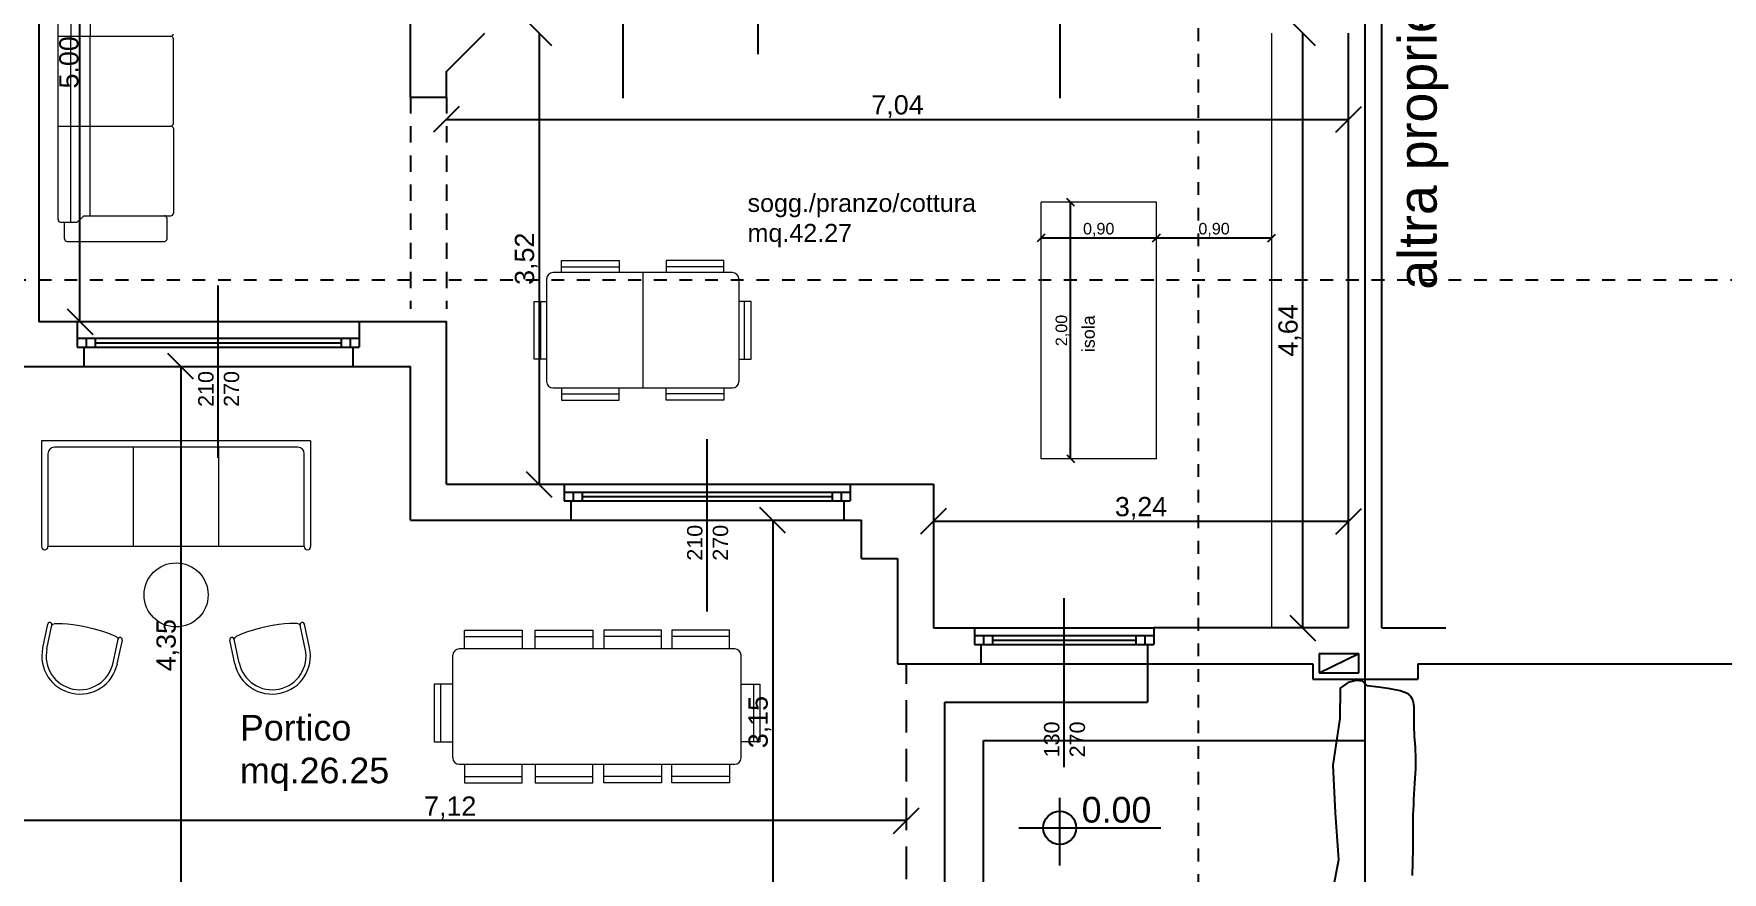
# Model space of a CAD drawing. Header units: millimetres. Extents: x 2002 to 2114, y 811 to 859.
# Drawn here: x 2012.73 to 2025.91, y 839.53 to 846.07 of the extents above; entities that cross this region are included whole.
import ezdxf

# ---------------------------------------------------------------- set-up
doc = ezdxf.new("R2010")
doc.units = ezdxf.units.MM
doc.header["$LTSCALE"] = 0.04
for name, pattern in [('DASHED2', [9.525, 6.35, -3.175]), ('JIS_02_1.2', [2.5, 1.25, -1.25]), ('NASCOSTA2', [4.7625, 3.175, -1.5875])]:
    doc.linetypes.add(name, pattern=pattern)
for name, color, linetype in [('0-2', 1, 'Continuous'), ('0.1', 4, 'Continuous'), ('02', 1, 'Continuous'), ('ASSI-PIL', 6, 'Continuous')]:
    doc.layers.add(name, color=color, linetype=linetype)
doc.layers.add('0_Num_Penna__10', color=1, linetype='Continuous', lineweight=13)
doc.layers.add('palma', color=94, linetype='Continuous', lineweight=5)
doc.styles.get("Standard").update_dxf_attribs({"font": 'arial.ttf'})
doc.dimstyles.new('pie', dxfattribs={"dimtxt": 0.15, "dimasz": 0.2, "dimexe": 1.25, "dimexo": 0.625, "dimgap": 0.01, "dimtad": 1, "dimzin": 0, "dimtxsty": 'Standard', "dimblk1": 'OBLIQUE', "dimblk2": 'OBLIQUE', "dimsah": 1, "dimcen": 2.5, "dimse1": 1, "dimse2": 1, "dimadec": 0, "dimazin": 0, "dimtfac": 1, "dimtmove": 0, "dimatfit": 3, "dimfxl": 1, "dimarcsym": 0})
doc.dimstyles.new('piee', dxfattribs={"dimtxt": 0.18, "dimasz": 0.15, "dimexe": 1.25, "dimexo": 0.625, "dimgap": 0.01, "dimtad": 1, "dimzin": 1, "dimtxsty": 'Standard', "dimblk": 'OBLIQUE', "dimcen": 2.5, "dimse1": 1, "dimse2": 1, "dimadec": 0, "dimazin": 0, "dimtfac": 1, "dimtmove": 0, "dimatfit": 3, "dimldrblk": 'OBLIQUE', "dimfxl": 1, "dimarcsym": 0})

# ---------------------------------------------------------------- blocks, each defined once
blk = doc.blocks.new('_Oblique')
at = {"color": 0, "linetype": 'ByBlock', "lineweight": -2}
blk.add_line((-0.5, -0.5), (0.5, 0.5), dxfattribs=at)
blk = doc.blocks.new('*D2176')
at = {"layer": 'ASSI-PIL', "color": 0, "lineweight": -2}
blk.add_line((2007.732, 842.273), (2007.732, 841.153), dxfattribs=at)
at = {"layer": 'Defpoints', "color": 0}
for p in [(2014.672, 842.273), (2007.732, 841.153), (2014.672, 841.153)]:
    blk.add_point(p, dxfattribs=at)
at = {"layer": 'ASSI-PIL', "color": 0, "lineweight": -2, "xscale": 0.15, "yscale": 0.15, "zscale": 0.15}
for p, rotation in [((2007.732, 842.273), 90), ((2007.732, 841.153), 270)]:
    blk.add_blockref('_Oblique', p, dxfattribs=dict(at, rotation=rotation))
at = {"layer": 'ASSI-PIL', "color": 0, "insert": (2007.614, 841.713), "char_height": 0.18, "attachment_point": 5, "rotation": 90}
blk.add_mtext('1,10', dxfattribs=at)
blk = doc.blocks.new('*D2177')
at = {"layer": 'ASSI-PIL', "color": 0, "lineweight": -2}
blk.add_line((2019.47, 832.821), (2015.67, 832.821), dxfattribs=at)
at = {"layer": 'Defpoints', "color": 0}
for p in [(2015.67, 842.273), (2019.47, 837.07), (2015.67, 832.821)]:
    blk.add_point(p, dxfattribs=at)
at = {"layer": 'ASSI-PIL', "color": 0, "lineweight": -2, "xscale": 0.15, "yscale": 0.15, "zscale": 0.15, "rotation": 180}
blk.add_blockref('_Oblique', (2015.67, 832.821), dxfattribs=at)
at = {"layer": 'ASSI-PIL', "color": 0, "lineweight": -2, "xscale": 0.15, "yscale": 0.15, "zscale": 0.15}
blk.add_blockref('_Oblique', (2019.47, 832.821), dxfattribs=at)
at = {"layer": 'ASSI-PIL', "color": 0, "insert": (2017.57, 832.939), "char_height": 0.18, "attachment_point": 5}
blk.add_mtext('3,80', dxfattribs=at)
blk = doc.blocks.new('*D2178')
at = {"layer": 'ASSI-PIL', "color": 0, "lineweight": -2}
blk.add_line((2019.47, 832.821), (2023.12, 832.821), dxfattribs=at)
at = {"layer": 'Defpoints', "color": 0}
for p in [(2019.47, 841.153), (2023.12, 835.81), (2023.12, 832.821)]:
    blk.add_point(p, dxfattribs=at)
at = {"layer": 'ASSI-PIL', "color": 0, "lineweight": -2, "xscale": 0.15, "yscale": 0.15, "zscale": 0.15, "rotation": 180}
blk.add_blockref('_Oblique', (2019.47, 832.821), dxfattribs=at)
at = {"layer": 'ASSI-PIL', "color": 0, "lineweight": -2, "xscale": 0.15, "yscale": 0.15, "zscale": 0.15}
blk.add_blockref('_Oblique', (2023.12, 832.821), dxfattribs=at)
at = {"layer": 'ASSI-PIL', "color": 0, "insert": (2021.295, 832.939), "char_height": 0.18, "attachment_point": 5}
blk.add_mtext('3,65', dxfattribs=at)
blk = doc.blocks.new('*D2180')
at = {"layer": 'ASSI-PIL', "color": 0, "lineweight": -2}
blk.add_line((2006.963, 850.173), (2006.963, 841.153), dxfattribs=at)
at = {"layer": 'Defpoints', "color": 0}
for p in [(2014.222, 850.173), (2006.963, 841.153), (2014.672, 841.153)]:
    blk.add_point(p, dxfattribs=at)
at = {"layer": 'ASSI-PIL', "color": 0, "lineweight": -2, "xscale": 0.15, "yscale": 0.15, "zscale": 0.15}
for p, rotation in [((2006.963, 850.173), 90), ((2006.963, 841.153), 270)]:
    blk.add_blockref('_Oblique', p, dxfattribs=dict(at, rotation=rotation))
at = {"layer": 'ASSI-PIL', "color": 0, "insert": (2006.845, 845.663), "char_height": 0.18, "attachment_point": 5, "rotation": 90}
blk.add_mtext('9,00', dxfattribs=at)
blk = doc.blocks.new('*D2183')
at = {"layer": 'ASSI-PIL', "color": 0, "lineweight": -2}
blk.add_line((2008.144, 843.473), (2008.144, 842.273), dxfattribs=at)
at = {"layer": 'Defpoints', "color": 0}
for p in [(2015.67, 843.473), (2008.144, 842.273), (2015.67, 842.273)]:
    blk.add_point(p, dxfattribs=at)
at = {"layer": 'ASSI-PIL', "color": 0, "lineweight": -2, "xscale": 0.15, "yscale": 0.15, "zscale": 0.15}
for p, rotation in [((2008.144, 843.473), 90), ((2008.144, 842.273), 270)]:
    blk.add_blockref('_Oblique', p, dxfattribs=dict(at, rotation=rotation))
at = {"layer": 'ASSI-PIL', "color": 0, "insert": (2008.026, 842.873), "char_height": 0.18, "attachment_point": 5, "rotation": 90}
blk.add_mtext('1,10', dxfattribs=at)
blk = doc.blocks.new('*D2185')
at = {"layer": '0.1', "color": 0, "lineweight": -2}
blk.add_line((2022.631, 846.073), (2022.631, 841.433), dxfattribs=at)
at = {"layer": 'Defpoints', "color": 0}
for p in [(2022.99, 846.073), (2022.631, 841.433), (2022.99, 841.433)]:
    blk.add_point(p, dxfattribs=at)
at = {"layer": '0.1', "color": 0, "lineweight": -2, "xscale": 0.2, "yscale": 0.2, "zscale": 0.2}
for p, rotation in [((2022.631, 846.073), 90), ((2022.631, 841.433), 270)]:
    blk.add_blockref('_Oblique', p, dxfattribs=dict(at, rotation=rotation))
at = {"layer": '0.1', "color": 0, "insert": (2022.531, 843.753), "char_height": 0.15, "attachment_point": 5, "rotation": 90}
blk.add_mtext('4,64', dxfattribs=at)
blk = doc.blocks.new('*D2186')
at = {"layer": '0.1', "color": 0, "lineweight": -2}
blk.add_line((2019.75, 842.265), (2022.99, 842.265), dxfattribs=at)
at = {"layer": 'Defpoints', "color": 0}
for p in [(2019.75, 842.553), (2022.99, 842.553), (2022.99, 842.265)]:
    blk.add_point(p, dxfattribs=at)
at = {"layer": '0.1', "color": 0, "lineweight": -2, "xscale": 0.2, "yscale": 0.2, "zscale": 0.2, "rotation": 180}
blk.add_blockref('_Oblique', (2019.75, 842.265), dxfattribs=at)
at = {"layer": '0.1', "color": 0, "lineweight": -2, "xscale": 0.2, "yscale": 0.2, "zscale": 0.2}
blk.add_blockref('_Oblique', (2022.99, 842.265), dxfattribs=at)
at = {"layer": '0.1', "color": 0, "insert": (2021.37, 842.365), "char_height": 0.15, "attachment_point": 5}
blk.add_mtext('3,24', dxfattribs=at)
blk = doc.blocks.new('*D2208')
at = {"layer": 'ASSI-PIL', "color": 0, "lineweight": -2}
blk.add_line((2015.67, 832.821), (2012.42, 832.821), dxfattribs=at)
at = {"layer": 'Defpoints', "color": 0}
for p in [(2015.67, 848.686), (2012.42, 847.023), (2012.42, 832.821)]:
    blk.add_point(p, dxfattribs=at)
at = {"layer": 'ASSI-PIL', "color": 0, "lineweight": -2, "xscale": 0.15, "yscale": 0.15, "zscale": 0.15, "rotation": 180}
blk.add_blockref('_Oblique', (2012.42, 832.821), dxfattribs=at)
at = {"layer": 'ASSI-PIL', "color": 0, "lineweight": -2, "xscale": 0.15, "yscale": 0.15, "zscale": 0.15}
blk.add_blockref('_Oblique', (2015.67, 832.821), dxfattribs=at)
at = {"layer": 'ASSI-PIL', "color": 0, "insert": (2014.045, 832.939), "char_height": 0.18, "attachment_point": 5}
blk.add_mtext('3,30', dxfattribs=at)
blk = doc.blocks.new('*D2212')
at = {"layer": '0.1', "color": 0, "lineweight": -2}
blk.add_line((2013.091, 843.823), (2013.091, 848.823), dxfattribs=at)
at = {"layer": 'Defpoints', "color": 0}
for p in [(2012.77, 848.823), (2013.091, 848.823), (2012.77, 843.823)]:
    blk.add_point(p, dxfattribs=at)
at = {"layer": '0.1', "color": 0, "lineweight": -2, "xscale": 0.2, "yscale": 0.2, "zscale": 0.2}
for p, rotation in [((2013.091, 848.823), 90), ((2013.091, 843.823), 270)]:
    blk.add_blockref('_Oblique', p, dxfattribs=dict(at, rotation=rotation))
at = {"layer": '0.1', "color": 0, "insert": (2013.005, 845.845), "char_height": 0.15, "attachment_point": 5, "rotation": 90}
blk.add_mtext('5.00', dxfattribs=at)
blk = doc.blocks.new('*D2215')
at = {"layer": '0.1', "color": 0, "lineweight": -2}
blk.add_line((2016.673, 846.073), (2016.673, 842.553), dxfattribs=at)
at = {"layer": 'Defpoints', "color": 0}
for p in [(2016.59, 846.073), (2016.59, 842.553), (2016.673, 842.553)]:
    blk.add_point(p, dxfattribs=at)
at = {"layer": '0.1', "color": 0, "lineweight": -2, "xscale": 0.2, "yscale": 0.2, "zscale": 0.2}
for p, rotation in [((2016.673, 846.073), 90), ((2016.673, 842.553), 270)]:
    blk.add_blockref('_Oblique', p, dxfattribs=dict(at, rotation=rotation))
at = {"layer": '0.1', "color": 0, "insert": (2016.573, 844.313), "char_height": 0.15, "attachment_point": 5, "rotation": 90}
blk.add_mtext('3,52', dxfattribs=at)
blk = doc.blocks.new('*D2216')
at = {"layer": '0.1', "color": 0, "lineweight": -2}
blk.add_line((2015.95, 845.4), (2022.99, 845.4), dxfattribs=at)
at = {"layer": 'Defpoints', "color": 0}
for p in [(2015.95, 845.573), (2022.99, 845.573), (2022.99, 845.4)]:
    blk.add_point(p, dxfattribs=at)
at = {"layer": '0.1', "color": 0, "lineweight": -2, "xscale": 0.2, "yscale": 0.2, "zscale": 0.2, "rotation": 180}
blk.add_blockref('_Oblique', (2015.95, 845.4), dxfattribs=at)
at = {"layer": '0.1', "color": 0, "lineweight": -2, "xscale": 0.2, "yscale": 0.2, "zscale": 0.2}
blk.add_blockref('_Oblique', (2022.99, 845.4), dxfattribs=at)
at = {"layer": '0.1', "color": 0, "insert": (2019.47, 845.5), "char_height": 0.15, "attachment_point": 5}
blk.add_mtext('7,04', dxfattribs=at)
blk = doc.blocks.new('*D2237')
at = {"layer": '0.1', "color": 0, "lineweight": -2}
blk.add_line((2019.54, 839.929), (2012.42, 839.929), dxfattribs=at)
at = {"layer": 'Defpoints', "color": 0}
for p in [(2012.42, 840.901), (2019.54, 840.901), (2012.42, 839.929)]:
    blk.add_point(p, dxfattribs=at)
at = {"layer": '0.1', "color": 0, "lineweight": -2, "xscale": 0.2, "yscale": 0.2, "zscale": 0.2, "rotation": 180}
blk.add_blockref('_Oblique', (2012.42, 839.929), dxfattribs=at)
at = {"layer": '0.1', "color": 0, "lineweight": -2, "xscale": 0.2, "yscale": 0.2, "zscale": 0.2}
blk.add_blockref('_Oblique', (2019.54, 839.929), dxfattribs=at)
at = {"layer": '0.1', "color": 0, "insert": (2015.98, 840.029), "char_height": 0.15, "attachment_point": 5}
blk.add_mtext('7,12', dxfattribs=at)
blk = doc.blocks.new('*D2238')
at = {"layer": '0.1', "color": 0, "lineweight": -2}
blk.add_line((2018.496, 842.273), (2018.496, 839.123), dxfattribs=at)
at = {"layer": 'Defpoints', "color": 0}
for p in [(2016.295, 842.273), (2016.319, 839.123), (2018.496, 839.123)]:
    blk.add_point(p, dxfattribs=at)
at = {"layer": '0.1', "color": 0, "lineweight": -2, "xscale": 0.2, "yscale": 0.2, "zscale": 0.2}
for p, rotation in [((2018.496, 842.273), 90), ((2018.496, 839.123), 270)]:
    blk.add_blockref('_Oblique', p, dxfattribs=dict(at, rotation=rotation))
at = {"layer": '0.1', "color": 0, "insert": (2018.396, 840.698), "char_height": 0.15, "attachment_point": 5, "rotation": 90}
blk.add_mtext('3,15', dxfattribs=at)
blk = doc.blocks.new('*D2239')
at = {"layer": '0.1', "color": 0, "lineweight": -2}
blk.add_line((2013.877, 843.473), (2013.877, 839.123), dxfattribs=at)
at = {"layer": 'Defpoints', "color": 0}
for p in [(2015.22, 843.473), (2013.877, 839.123), (2015.22, 839.123)]:
    blk.add_point(p, dxfattribs=at)
at = {"layer": '0.1', "color": 0, "lineweight": -2, "xscale": 0.2, "yscale": 0.2, "zscale": 0.2}
for p, rotation in [((2013.877, 843.473), 90), ((2013.877, 839.123), 270)]:
    blk.add_blockref('_Oblique', p, dxfattribs=dict(at, rotation=rotation))
at = {"layer": '0.1', "color": 0, "insert": (2013.777, 841.298), "char_height": 0.15, "attachment_point": 5, "rotation": 90}
blk.add_mtext('4,35', dxfattribs=at)
blk = doc.blocks.new('*D2242')
at = {"layer": '0.1', "color": 0, "lineweight": -2}
blk.add_line((2020.59, 844.475), (2021.49, 844.475), dxfattribs=at)
at = {"layer": 'Defpoints', "color": 0}
for p in [(2020.59, 844.753), (2021.49, 844.753), (2021.49, 844.475)]:
    blk.add_point(p, dxfattribs=at)
at = {"layer": '0.1', "color": 0, "lineweight": -2, "xscale": 0.06, "yscale": 0.06, "zscale": 0.06, "rotation": 180}
blk.add_blockref('_Oblique', (2020.59, 844.475), dxfattribs=at)
at = {"layer": '0.1', "color": 0, "lineweight": -2, "xscale": 0.06, "yscale": 0.06, "zscale": 0.06}
blk.add_blockref('_Oblique', (2021.49, 844.475), dxfattribs=at)
at = {"layer": '0.1', "color": 0, "insert": (2021.04, 844.539), "char_height": 0.09, "attachment_point": 5}
blk.add_mtext('0,90', dxfattribs=at)
blk = doc.blocks.new('*D2243')
at = {"layer": '0.1', "color": 0, "lineweight": -2}
blk.add_line((2020.821, 842.753), (2020.821, 844.753), dxfattribs=at)
at = {"layer": 'Defpoints', "color": 0}
for p in [(2020.59, 844.753), (2020.821, 844.753), (2020.59, 842.753)]:
    blk.add_point(p, dxfattribs=at)
at = {"layer": '0.1', "color": 0, "lineweight": -2, "xscale": 0.06, "yscale": 0.06, "zscale": 0.06}
for p, rotation in [((2020.821, 844.753), 90), ((2020.821, 842.753), 270)]:
    blk.add_blockref('_Oblique', p, dxfattribs=dict(at, rotation=rotation))
at = {"layer": '0.1', "color": 0, "insert": (2020.757, 843.753), "char_height": 0.09, "attachment_point": 5, "rotation": 90}
blk.add_mtext('2,00', dxfattribs=at)
blk = doc.blocks.new('*D2244')
at = {"layer": '0.1', "color": 0, "lineweight": -2}
blk.add_line((2021.49, 844.475), (2022.39, 844.475), dxfattribs=at)
at = {"layer": 'Defpoints', "color": 0}
for p in [(2021.49, 844.475), (2022.39, 844.475), (2022.39, 844.475)]:
    blk.add_point(p, dxfattribs=at)
at = {"layer": '0.1', "color": 0, "lineweight": -2, "xscale": 0.06, "yscale": 0.06, "zscale": 0.06, "rotation": 180}
blk.add_blockref('_Oblique', (2021.49, 844.475), dxfattribs=at)
at = {"layer": '0.1', "color": 0, "lineweight": -2, "xscale": 0.06, "yscale": 0.06, "zscale": 0.06}
blk.add_blockref('_Oblique', (2022.39, 844.475), dxfattribs=at)
at = {"layer": '0.1', "color": 0, "insert": (2021.94, 844.539), "char_height": 0.09, "attachment_point": 5}
blk.add_mtext('0,90', dxfattribs=at)

msp = doc.modelspace()

# ---------------------------------------------------------------- linework, layer by layer
for p, q in [((2023.25, 841.433), (2023.25, 849.893)), ((2012.77, 848.823), (2012.77, 843.823)), ((2015.67, 845.573), (2015.67, 848.823)), ((2015.95, 845.773), (2016.25, 846.073)), ((2022.99, 841.433), (2022.99, 846.073)), ((2015.95, 845.573), (2015.95, 845.773)), ((2015.67, 845.573), (2015.95, 845.573)), ((2012.77, 843.823), (2013.07, 843.823)), ((2013.07, 843.823), (2013.07, 843.623)), ((2015.27, 843.823), (2015.27, 843.623)), ((2015.27, 843.823), (2015.95, 843.823)), ((2015.95, 842.553), (2015.95, 843.823)), ((2013.07, 843.623), (2013.12, 843.623)), ((2013.12, 843.623), (2013.12, 843.473)), ((2015.22, 843.623), (2015.22, 843.473)), ((2015.22, 843.623), (2015.27, 843.623)), ((2012.42, 843.473), (2013.12, 843.473)), ((2015.22, 843.473), (2015.67, 843.473)), ((2015.67, 842.273), (2015.67, 843.473)), ((2015.95, 842.553), (2016.87, 842.553)), ((2016.87, 842.553), (2016.87, 842.423)), ((2019.1, 842.553), (2019.75, 842.553)), ((2019.1, 842.553), (2019.1, 842.423)), ((2019.75, 842.553), (2019.75, 841.433)), ((2016.87, 842.423), (2016.92, 842.423)), ((2016.92, 842.423), (2016.92, 842.273)), ((2019.05, 842.423), (2019.05, 842.273)), ((2019.05, 842.423), (2019.1, 842.423)), ((2015.67, 842.273), (2016.92, 842.273)), ((2019.05, 842.273), (2019.19, 842.273)), ((2019.19, 841.973), (2019.19, 842.273)), ((2019.19, 841.973), (2019.47, 841.973)), ((2019.47, 841.973), (2019.47, 841.153)), ((2019.75, 841.433), (2020.07, 841.433)), ((2020.07, 841.433), (2020.07, 841.303)), ((2022.99, 841.433), (2021.47, 841.433)), ((2021.47, 841.433), (2021.47, 841.303)), ((2023.25, 841.433), (2023.748, 841.433)), ((2020.07, 841.303), (2020.12, 841.303)), ((2020.12, 841.303), (2020.12, 841.153)), ((2021.42, 841.303), (2021.42, 841.153)), ((2021.42, 841.303), (2021.47, 841.303)), ((2019.47, 841.153), (2020.12, 841.153)), ((2021.42, 841.153), (2022.71, 841.153)), ((2022.71, 841.153), (2022.71, 841.033)), ((2023.53, 841.153), (2023.53, 841.033)), ((2023.53, 841.153), (2026.77, 841.153)), ((2022.71, 841.033), (2023.53, 841.033))]:
    msp.add_line(p, q)
at = {"layer": '0-2'}
for p, q in [((2018.38, 848.443), (2018.38, 845.909)), ((2017.33, 845.565), (2017.33, 846.616)), ((2020.74, 845.565), (2020.74, 846.616)), ((2019.84, 837.433), (2019.84, 840.853)), ((2020.14, 837.133), (2020.14, 840.553))]:
    msp.add_line(p, q, dxfattribs=at)
at = {"layer": '0-2', "linetype": 'NASCOSTA2'}
for p, q in [((2015.67, 845.573), (2015.67, 843.923)), ((2015.95, 845.573), (2015.95, 843.923))]:
    msp.add_line(p, q, dxfattribs=at)
at = {"layer": '0-2', "linetype": 'DASHED2'}
msp.add_line((2019.54, 839.473), (2019.54, 841.153), dxfattribs=at)
at = {"layer": '02'}
for p, q in [((2023.12, 834.903), (2023.12, 856.773)), ((2014.17, 842.76), (2014.17, 844.104)), ((2013.07, 843.823), (2015.27, 843.823)), ((2013.07, 843.693), (2015.27, 843.693)), ((2013.12, 843.623), (2015.22, 843.623)), ((2013.14, 843.693), (2013.14, 843.623)), ((2013.21, 843.693), (2013.21, 843.623)), ((2013.21, 843.658), (2015.13, 843.658)), ((2015.13, 843.693), (2015.13, 843.623)), ((2015.2, 843.693), (2015.2, 843.623)), ((2013.12, 843.473), (2015.22, 843.473)), ((2017.985, 841.56), (2017.985, 842.904)), ((2016.87, 842.553), (2019.1, 842.553)), ((2016.87, 842.493), (2019.1, 842.493)), ((2016.92, 842.423), (2019.05, 842.423)), ((2016.94, 842.493), (2016.94, 842.423)), ((2017.01, 842.493), (2017.01, 842.423)), ((2017.01, 842.458), (2018.96, 842.458)), ((2018.96, 842.493), (2018.96, 842.423)), ((2019.03, 842.493), (2019.03, 842.423)), ((2016.92, 842.273), (2019.05, 842.273)), ((2020.07, 841.433), (2021.47, 841.433)), ((2020.07, 841.373), (2021.47, 841.373)), ((2020.14, 841.373), (2020.14, 841.303)), ((2020.21, 841.373), (2020.21, 841.303)), ((2021.33, 841.373), (2021.33, 841.303)), ((2021.4, 841.373), (2021.4, 841.303)), ((2020.12, 841.303), (2021.42, 841.303)), ((2020.21, 841.338), (2021.33, 841.338)), ((2022.76, 841.233), (2022.76, 841.083)), ((2022.76, 841.233), (2023.07, 841.233)), ((2022.76, 841.083), (2023.07, 841.233)), ((2023.07, 841.083), (2023.07, 841.233)), ((2020.12, 841.153), (2021.42, 841.153)), ((2021.42, 841.153), (2021.42, 840.853)), ((2022.76, 841.083), (2023.07, 841.083)), ((2019.84, 840.853), (2021.42, 840.853)), ((2020.14, 840.553), (2023.12, 840.553))]:
    msp.add_line(p, q, dxfattribs=at)
at = {"layer": 'ASSI-PIL', "linetype": 'JIS_02_1.2'}
for p, q in [((2021.815, 858.111), (2021.815, 831.343)), ((2030.469, 844.145), (2005.094, 844.145))]:
    msp.add_line(p, q, dxfattribs=at)
at = {"layer": 'ASSI-PIL'}
for p, q in [((2020.77, 840.347), (2020.77, 841.666)), ((2020.736, 839.58), (2020.736, 840.106)), ((2020.418, 839.873), (2021.525, 839.873))]:
    msp.add_line(p, q, dxfattribs=at)
for points in [[(2023.132, 840.984), (2023.097, 841.016), (2023.05, 841.023), (2022.987, 841.006), (2022.923, 840.963), (2022.922, 840.725), (2022.868, 840.362), (2022.886, 839.991), (2022.91, 839.623), (2022.823, 839.159)], [(2023.132, 840.984), (2023.223, 840.973), (2023.296, 840.962), (2023.351, 840.953), (2023.392, 840.944), (2023.422, 840.935), (2023.442, 840.926), (2023.456, 840.918), (2023.466, 840.909), (2023.474, 840.899), (2023.481, 840.888), (2023.486, 840.876), (2023.49, 840.863), (2023.494, 840.85), (2023.496, 840.834), (2023.498, 840.818), (2023.499, 840.8), (2023.499, 840.78), (2023.5, 840.759), (2023.5, 840.737), (2023.5, 840.714), (2023.5, 840.69), (2023.5, 840.665), (2023.5, 840.639), (2023.501, 840.613), (2023.502, 840.586), (2023.504, 840.559), (2023.506, 840.531), (2023.508, 840.502), (2023.509, 840.472), (2023.511, 840.441), (2023.512, 840.408), (2023.512, 840.373), (2023.511, 840.337), (2023.509, 840.298), (2023.507, 840.259), (2023.505, 840.218), (2023.502, 840.177), (2023.5, 840.135), (2023.497, 840.094), (2023.495, 840.053), (2023.493, 840.013), (2023.492, 839.973), (2023.491, 839.935), (2023.491, 839.896), (2023.49, 839.859), (2023.49, 839.821), (2023.49, 839.784), (2023.49, 839.748), (2023.49, 839.711), (2023.49, 839.675), (2023.489, 839.639), (2023.489, 839.604), (2023.488, 839.569), (2023.487, 839.534), (2023.485, 839.5)]]:
    msp.add_lwpolyline(points, dxfattribs=at)
msp.add_circle((2020.736, 839.873), 0.129, dxfattribs=at)
at = {"layer": 'palma'}
for p, q in [((2013.02, 848.198), (2013.02, 846.048)), ((2012.92, 844.618), (2012.92, 848.178)), ((2013.17, 848.148), (2013.17, 846.048)), ((2012.92, 846.048), (2013.8, 846.048)), ((2012.92, 846.048), (2013.8, 846.048)), ((2012.92, 846.048), (2013.8, 846.048)), ((2012.92, 846.048), (2013.8, 846.048)), ((2013.02, 844.598), (2013.02, 846.048)), ((2013.17, 844.648), (2013.17, 846.048)), ((2013.82, 845.368), (2013.82, 846.028)), ((2022.39, 841.433), (2022.39, 846.073)), ((2012.92, 845.348), (2013.8, 845.348)), ((2012.92, 845.348), (2013.8, 845.348)), ((2012.92, 845.348), (2013.8, 845.348)), ((2012.92, 845.348), (2013.8, 845.348)), ((2013.82, 845.328), (2013.82, 844.668)), ((2013.12, 844.648), (2013.07, 844.598)), ((2013.12, 844.648), (2013.8, 844.648)), ((2020.59, 842.753), (2020.59, 844.753)), ((2021.49, 844.753), (2020.59, 844.753)), ((2021.49, 842.753), (2021.49, 844.753)), ((2012.94, 844.598), (2013.07, 844.598)), ((2012.97, 844.468), (2012.97, 844.598)), ((2013.77, 844.468), (2013.77, 844.628)), ((2012.99, 844.448), (2013.75, 844.448)), ((2016.849, 844.3), (2017.299, 844.3)), ((2016.849, 844.205), (2016.849, 844.3)), ((2016.849, 844.25), (2017.299, 844.25)), ((2017.299, 844.3), (2017.299, 844.205)), ((2018.114, 844.3), (2017.664, 844.3)), ((2017.664, 844.3), (2017.664, 844.205)), ((2018.114, 844.25), (2017.664, 844.25)), ((2018.114, 844.205), (2018.114, 844.3)), ((2016.732, 844.155), (2016.732, 843.355)), ((2018.182, 844.205), (2016.782, 844.205)), ((2017.482, 844.205), (2017.482, 843.305)), ((2018.232, 844.155), (2018.232, 843.355)), ((2018.232, 844.155), (2018.232, 843.355)), ((2016.636, 843.53), (2016.636, 843.98)), ((2016.636, 843.98), (2016.732, 843.98)), ((2016.686, 843.53), (2016.686, 843.98)), ((2018.327, 843.98), (2018.232, 843.98)), ((2018.277, 843.53), (2018.277, 843.98)), ((2018.327, 843.53), (2018.327, 843.98)), ((2016.732, 843.53), (2016.636, 843.53)), ((2018.232, 843.53), (2018.327, 843.53)), ((2016.782, 843.305), (2018.182, 843.305)), ((2016.849, 843.305), (2016.849, 843.209)), ((2016.849, 843.259), (2017.299, 843.259)), ((2016.849, 843.209), (2017.299, 843.209)), ((2017.299, 843.209), (2017.299, 843.305)), ((2017.664, 843.209), (2017.664, 843.305)), ((2018.114, 843.259), (2017.664, 843.259)), ((2018.114, 843.209), (2017.664, 843.209)), ((2018.114, 843.305), (2018.114, 843.209)), ((2014.891, 842.892), (2012.791, 842.892)), ((2012.791, 842.892), (2012.791, 842.067)), ((2012.841, 842.792), (2012.841, 842.067)), ((2014.791, 842.842), (2012.891, 842.842)), ((2013.508, 842.067), (2013.508, 842.842)), ((2014.174, 842.067), (2014.174, 842.842)), ((2014.841, 842.067), (2014.841, 842.792)), ((2014.891, 842.892), (2014.891, 842.067)), ((2021.49, 842.753), (2020.59, 842.753)), ((2014.841, 842.067), (2012.841, 842.067)), ((2012.8, 841.276), (2012.84, 841.461)), ((2012.833, 841.269), (2012.872, 841.454)), ((2013.35, 841.159), (2013.389, 841.345)), ((2014.333, 841.159), (2014.293, 841.345)), ((2014.849, 841.269), (2014.81, 841.454)), ((2014.882, 841.276), (2014.842, 841.461)), ((2016.091, 841.415), (2016.541, 841.415)), ((2016.091, 841.269), (2016.091, 841.415)), ((2016.091, 841.365), (2016.541, 841.365)), ((2016.541, 841.415), (2016.541, 841.269)), ((2016.642, 841.415), (2017.092, 841.415)), ((2016.642, 841.269), (2016.642, 841.415)), ((2016.642, 841.365), (2017.092, 841.365)), ((2017.092, 841.415), (2017.092, 841.269)), ((2017.628, 841.415), (2017.178, 841.415)), ((2017.178, 841.415), (2017.178, 841.269)), ((2017.628, 841.365), (2017.178, 841.365)), ((2017.628, 841.269), (2017.628, 841.415)), ((2018.159, 841.415), (2017.709, 841.415)), ((2017.709, 841.415), (2017.709, 841.269)), ((2018.159, 841.365), (2017.709, 841.365)), ((2018.159, 841.269), (2018.159, 841.415)), ((2013.382, 841.152), (2013.422, 841.338)), ((2014.3, 841.152), (2014.26, 841.338)), ((2016, 840.419), (2016, 841.219)), ((2018.2, 841.269), (2016.05, 841.269)), ((2018.25, 840.419), (2018.25, 841.219)), ((2015.854, 840.994), (2015.854, 840.544)), ((2016, 840.994), (2015.854, 840.994)), ((2015.904, 840.994), (2015.904, 840.544)), ((2018.25, 840.994), (2018.396, 840.994)), ((2018.346, 840.994), (2018.346, 840.544)), ((2018.396, 840.994), (2018.396, 840.544)), ((2015.854, 840.544), (2016, 840.544)), ((2018.396, 840.544), (2018.25, 840.544)), ((2016.05, 840.369), (2018.2, 840.369)), ((2016.091, 840.369), (2016.091, 840.224)), ((2016.541, 840.224), (2016.541, 840.369)), ((2016.642, 840.369), (2016.642, 840.224)), ((2017.092, 840.224), (2017.092, 840.369)), ((2017.178, 840.224), (2017.178, 840.369)), ((2017.628, 840.369), (2017.628, 840.224)), ((2017.709, 840.224), (2017.709, 840.369)), ((2018.159, 840.369), (2018.159, 840.224)), ((2016.091, 840.274), (2016.541, 840.274)), ((2016.091, 840.224), (2016.541, 840.224)), ((2016.642, 840.274), (2017.092, 840.274)), ((2016.642, 840.224), (2017.092, 840.224)), ((2017.628, 840.274), (2017.178, 840.274)), ((2017.628, 840.224), (2017.178, 840.224)), ((2018.159, 840.274), (2017.709, 840.274)), ((2018.159, 840.224), (2017.709, 840.224))]:
    msp.add_line(p, q, dxfattribs=at)
msp.add_circle((2013.841, 841.69), 0.25, dxfattribs=at)
for centre, radius, start, end in [((2013.8, 846.068), 0.02, 270, 0), ((2013.8, 846.028), 0.02, 0, 90), ((2013.8, 845.368), 0.02, 270, 0), ((2013.8, 845.328), 0.02, 0, 90), ((2013.75, 844.628), 0.02, 0, 90), ((2013.8, 844.668), 0.02, 270, 0), ((2012.94, 844.618), 0.02, 180, 270), ((2012.99, 844.468), 0.02, 180, 270), ((2013.75, 844.468), 0.02, 270, 0), ((2016.782, 844.155), 0.05, 90, 180), ((2018.182, 844.155), 0.05, 0, 90), ((2016.782, 843.355), 0.05, 180, 270), ((2018.182, 843.355), 0.05, 270, 0), ((2012.891, 842.792), 0.05, 90, 180), ((2014.791, 842.792), 0.05, 0, 90), ((2012.816, 842.067), 0.025, 180, 0), ((2014.866, 842.067), 0.025, 180, 0), ((2012.856, 841.458), 0.0168, 348, 168), ((2014.826, 841.458), 0.0168, 12, 192), ((2013.405, 841.341), 0.0168, 348, 168), ((2014.277, 841.341), 0.0168, 12, 192), ((2013.091, 841.214), 0.298, 168, 348), ((2013.091, 841.214), 0.264, 168, 348), ((2014.591, 841.214), 0.298, 192, 12), ((2014.591, 841.214), 0.264, 192, 12), ((2016.05, 841.219), 0.05, 90, 180), ((2018.2, 841.219), 0.05, 0, 90), ((2016.05, 840.419), 0.05, 180, 270), ((2018.2, 840.419), 0.05, 270, 360)]:
    msp.add_arc(centre, radius, start, end, dxfattribs=at)
at = {"layer": 'palma', "extrusion": (0, 0, -1)}
msp.add_ellipse((2013.131, 841.399), major_axis=(0.258, -0.055), ratio=0.160852, start_param=3.141593, end_param=6.283185, dxfattribs=at)
at = {"layer": 'palma'}
msp.add_ellipse((2014.551, 841.399), major_axis=(-0.258, -0.055), ratio=0.160852, start_param=3.141593, end_param=6.283185, dxfattribs=at)

# ---------------------------------------------------------------- texts
at = {"layer": '0_Num_Penna__10'}
msp.add_text('altra proprietà', height=0.3, rotation=90, dxfattribs=at).set_placement((2023.677, 844.071))
at = {"layer": 'ASSI-PIL', "insert": (2018.3, 844.818), "char_height": 0.14, "attachment_point": 1}
msp.add_mtext_dynamic_manual_height_columns('sogg./pranzo/cottura\\Pmq.42.27', width=1.97127, gutter_width=1, heights=[0], dxfattribs=at)
at = {"layer": 'ASSI-PIL', "attachment_point": 1, "rotation": 90}
for s, width, insert, char_height in [('isola', 1.40805, (2020.909, 843.584), 0.1), ('210\\P270', 1.68966, (2014.013, 843.157), 0.12), ('210\\P270', 1.68966, (2017.828, 841.957), 0.12), ('130\\P270', 1.68966, (2020.613, 840.423), 0.12)]:
    msp.add_mtext_dynamic_manual_height_columns(s, width=width, gutter_width=1, heights=[0], dxfattribs=dict(at, insert=insert, char_height=char_height))
at = {"layer": 'ASSI-PIL', "char_height": 0.2, "width": 2.81611, "attachment_point": 1}
for s, insert in [('Portico\\Pmq.26.25', (2014.339, 840.754)), ('0.00', (2020.907, 840.114))]:
    msp.add_mtext(s, dxfattribs=dict(at, insert=insert))

# ---------------------------------------------------------------- dimensions: what is measured, and where the dimension line sits
at = {"layer": '0.1'}
dim = msp.add_linear_dim(base=(2013.091, 848.823), p1=(2012.77, 843.823), p2=(2012.77, 848.823), angle=90, text='5.00', dimstyle='pie', override={"dimtxt": 0.15, "dimtxsty": 'Standard', "dimtfill": 0}, dxfattribs=at)
dim.commit()
dim.dimension.update_dxf_attribs({"geometry": '*D2212', "text_midpoint": (2013.091, 845.845), "dimtype": 160})
for base, p1, p2, picture, middle in [((2016.673, 842.553), (2016.59, 846.073), (2016.59, 842.553), '*D2215', (2016.573, 844.313)), ((2022.631, 841.433), (2022.99, 846.073), (2022.99, 841.433), '*D2185', (2022.531, 843.753)), ((2013.877, 839.123), (2015.22, 843.473), (2015.22, 839.123), '*D2239', (2013.777, 841.298)), ((2018.496, 839.123), (2016.295, 842.273), (2016.319, 839.123), '*D2238', (2018.396, 840.698))]:
    dim = msp.add_linear_dim(base=base, p1=p1, p2=p2, angle=90, dimstyle='pie', override={"dimtxt": 0.15}, dxfattribs=at)
    dim.commit()
    dim.dimension.update_dxf_attribs({"geometry": picture, "text_midpoint": middle})
for base, p1, p2, picture, middle in [((2022.99, 845.4), (2015.95, 845.573), (2022.99, 845.573), '*D2216', (2019.47, 845.5)), ((2022.99, 842.265), (2019.75, 842.553), (2022.99, 842.553), '*D2186', (2021.37, 842.365)), ((2012.42, 839.929), (2019.54, 840.901), (2012.42, 840.901), '*D2237', (2015.98, 840.029))]:
    dim = msp.add_linear_dim(base=base, p1=p1, p2=p2, dimstyle='pie', override={"dimtxt": 0.15}, dxfattribs=at)
    dim.commit()
    dim.dimension.update_dxf_attribs({"geometry": picture, "text_midpoint": middle})
for p1, p2, distance, picture, middle in [((2020.59, 842.753), (2020.59, 844.753), -0.231, '*D2243', (2020.757, 843.753)), ((2020.59, 844.753), (2021.49, 844.753), -0.278, '*D2242', (2021.04, 844.539)), ((2021.49, 844.475), (2022.39, 844.475), 0, '*D2244', (2021.94, 844.539))]:
    dim = msp.add_aligned_dim(p1=p1, p2=p2, distance=distance, dimstyle='piee', override={"dimtxt": 0.09, "dimasz": 0.06}, dxfattribs=at)
    dim.commit()
    dim.dimension.update_dxf_attribs({"geometry": picture, "text_midpoint": middle})
at = {"layer": 'ASSI-PIL'}
for base, p1, text, picture, middle in [((2006.963, 841.153), (2014.222, 850.173), '9,00', '*D2180', (2006.845, 845.663)), ((2007.732, 841.153), (2014.672, 842.273), '1,10', '*D2176', (2007.614, 841.713))]:
    dim = msp.add_linear_dim(base=base, p1=p1, p2=(2014.672, 841.153), angle=90, text=text, dimstyle='piee', dxfattribs=at)
    dim.commit()
    dim.dimension.update_dxf_attribs({"geometry": picture, "text_midpoint": middle})
dim = msp.add_linear_dim(base=(2012.42, 832.821), p1=(2015.67, 848.686), p2=(2012.42, 847.023), text='3,30', dimstyle='piee', override={"dimtxt": 0.18, "dimtxsty": 'Standard', "dimtfill": 0}, dxfattribs=at)
dim.commit()
dim.dimension.update_dxf_attribs({"geometry": '*D2208', "text_midpoint": (2014.045, 832.939)})
dim = msp.add_linear_dim(base=(2008.144, 842.273), p1=(2015.67, 843.473), p2=(2015.67, 842.273), angle=90, text='1,10', dimstyle='piee', override={"dimtxt": 0.18, "dimtxsty": 'Standard', "dimtfill": 0}, dxfattribs=at)
dim.commit()
dim.dimension.update_dxf_attribs({"geometry": '*D2183', "text_midpoint": (2008.026, 842.873)})
dim = msp.add_linear_dim(base=(2015.67, 832.821), p1=(2019.47, 837.07), p2=(2015.67, 842.273), dimstyle='piee', override={"dimtxt": 0.18}, dxfattribs=at)
dim.commit()
dim.dimension.update_dxf_attribs({"geometry": '*D2177', "text_midpoint": (2017.57, 832.939)})
dim = msp.add_linear_dim(base=(2023.12, 832.821), p1=(2019.47, 841.153), p2=(2023.12, 835.81), dimstyle='piee', dxfattribs=at)
dim.commit()
dim.dimension.update_dxf_attribs({"geometry": '*D2178', "text_midpoint": (2021.295, 832.939)})

doc.saveas('drawing.dxf')
